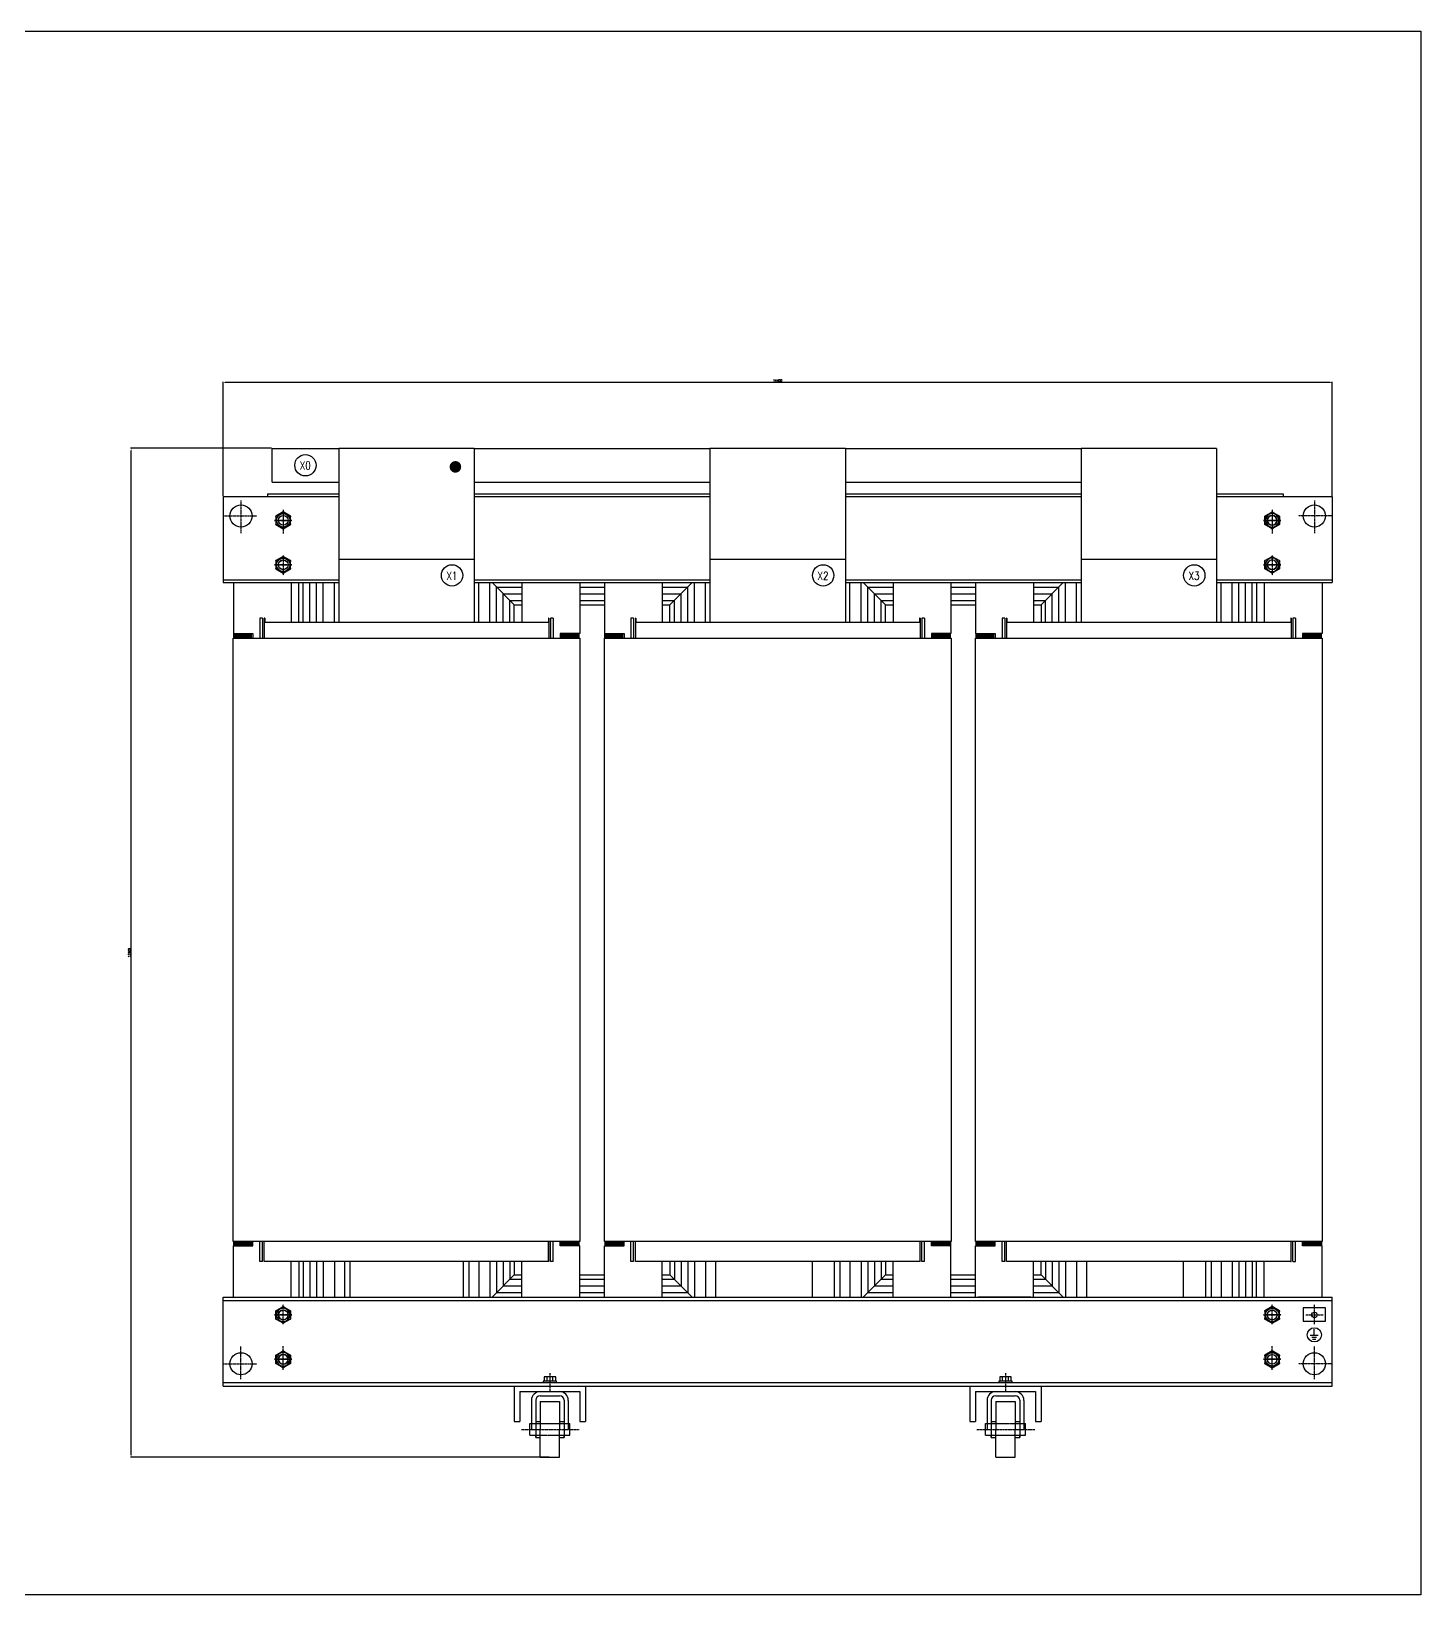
# Model space of a CAD drawing. Header units: millimetres. Extents: x 1341 to 37388, y -13954 to 1849.
# Drawn here: x 35584 to 37388, y -5621 to -3591 of the extents above; entities that cross this region are included whole.
import ezdxf

# ---------------------------------------------------------------- set-up
doc = ezdxf.new("R2010")
doc.units = ezdxf.units.MM
doc.linetypes.add('CENTER', pattern=[2, 1.25, -0.25, 0.25, -0.25])
doc.linetypes.add('DASHED', pattern=[0.2067, 0.1654, -0.0413])
for name, color, linetype in [('01', 1, 'Continuous'), ('02', 3, 'DASHED'), ('03', 4, 'Continuous'), ('04', 5, 'CENTER'), ('05', 6, 'Continuous'), ('PORCA', 133, 'Continuous')]:
    doc.layers.add(name, color=color, linetype=linetype)
doc.styles.add('ROMANS', font='romans.shx')
doc.styles.get("Standard").update_dxf_attribs({"font": 'arial.ttf'})
doc.dimstyles.new('ISO-25', dxfattribs={"dimtxt": 2.5, "dimasz": 2.5, "dimexe": 1.25, "dimexo": 0.625, "dimtad": 1, "dimtxsty": 'Standard', "dimcen": 2.5, "dimadec": 0, "dimazin": 0, "dimtfac": 1, "dimtmove": 0, "dimatfit": 3, "dimfxl": 1, "dimarcsym": 0})
pattern_1 = [(45, (37322.2602, -6552.5908), (-0.8838835, 0.8838835), [])]
pattern_2 = [(45, (37440.5035, -6552.5908), (-0.8838835, 0.8838835), [])]
pattern_3 = [(45, (37322.2602, -6776.1635), (-0.8838835, 0.8838835), [])]
pattern_4 = [(45, (37440.5035, -6776.1635), (-0.8838835, 0.8838835), [])]

# ---------------------------------------------------------------- blocks, each defined once
blk = doc.blocks.new('30000016-VF')
at = {"layer": 'PORCA'}
blk.add_lwpolyline([(-12, -6.9), (0, -13.9), (12, -6.9), (12, 6.9), (0, 13.9), (-12, 6.9)], close=True, dxfattribs=at)
blk.add_lwpolyline([(-12, 6.9, 0.129904), (0, 13.9, 0.129904), (12, 6.9, 0.129904), (12, -6.9, 0.129904), (0, -13.9, 0.129904), (-12, -6.9, 0.129904)], format="xyb", close=True, dxfattribs=at)
for radius in [11.1, 8]:
    blk.add_circle((0, 0), radius, dxfattribs=at)
blk = doc.blocks.new('*D76')
at = {"layer": '03', "color": 2, "lineweight": -2, "transparency": 16777216}
for p, q in [((35832.9, -4194), (35832.9, -4045.8)), ((35835.7, -4046.5), (37270.2, -4046.5)), ((37272.9, -4194), (37272.9, -4045.8))]:
    blk.add_line(p, q, dxfattribs=at)
at = {"layer": '03', "color": 2, "transparency": 16777216}
for points in [[(35835.7, -4046), (35835.7, -4047), (35832.9, -4046.5)], [(37270.2, -4046), (37270.2, -4047), (37272.9, -4046.5)]]:
    blk.add_solid(points, dxfattribs=at)
at = {"layer": 'Defpoints', "color": 0, "transparency": 16777216}
for p in [(37272.9, -4046.5), (35832.9, -4194.8), (37272.9, -4194.8)]:
    blk.add_point(p, dxfattribs=at)
at = {"layer": '03', "color": 3, "transparency": 16777216, "insert": (36552.9, -4044.1), "char_height": 2.75, "attachment_point": 5, "style": 'ROMANS'}
blk.add_mtext('14400', dxfattribs=at)
blk = doc.blocks.new('*D77')
at = {"layer": '03', "color": 2, "lineweight": -2, "transparency": 16777216}
for p, q in [((35895.7, -4132.2), (35712.7, -4132.2)), ((35713.5, -5439.5), (35713.5, -4135)), ((36256.4, -5442.2), (35712.7, -5442.2))]:
    blk.add_line(p, q, dxfattribs=at)
at = {"layer": '03', "color": 2, "transparency": 16777216}
for points in [[(35713, -4135), (35713.9, -4135), (35713.5, -4132.2)], [(35713, -5439.5), (35713.9, -5439.5), (35713.5, -5442.2)]]:
    blk.add_solid(points, dxfattribs=at)
at = {"layer": 'Defpoints', "color": 0, "transparency": 16777216}
for p in [(35713.5, -4132.2), (35896.4, -4132.2), (36257.1, -5442.2)]:
    blk.add_point(p, dxfattribs=at)
at = {"layer": '03', "color": 3, "transparency": 16777216, "insert": (35711.1, -4787.2), "char_height": 2.75, "attachment_point": 5, "rotation": 90, "style": 'ROMANS'}
blk.add_mtext('13100', dxfattribs=at)

msp = doc.modelspace()

# ---------------------------------------------------------------- hatches: boundary and pattern name
at = {"layer": '05'}
h = msp.add_hatch(dxfattribs=at)
h.set_pattern_fill('ANSI31', color=3, scale=10, style=0)
h.set_pattern_definition([(45, (37204.0168, -6552.5908), (-0.8838835, 0.8838835), [])])
h.paths.add_polyline_path([(35869.75, -4372.8), (35846.66, -4372.8), (35846.66, -4378.74), (35869.75, -4378.74)])
h = msp.add_hatch(dxfattribs=at)
h.set_pattern_fill('ANSI31', color=3, scale=10, style=0)
h.set_pattern_definition(pattern_1)
h.paths.add_polyline_path([(36295.38, -4372.8), (36272.29, -4372.8), (36272.29, -4378.74), (36295.38, -4378.74)])
h = msp.add_hatch(dxfattribs=at)
h.set_pattern_fill('ANSI31', color=3, scale=10, style=0)
h.set_pattern_definition(pattern_1)
h.paths.add_polyline_path([(36351.68, -4372.8), (36328.59, -4372.8), (36328.59, -4378.74), (36351.68, -4378.74)])
h = msp.add_hatch(dxfattribs=at)
h.set_pattern_fill('ANSI31', color=3, scale=10, style=0)
h.set_pattern_definition(pattern_2)
h.paths.add_polyline_path([(36777.3, -4372.8), (36754.21, -4372.8), (36754.21, -4378.74), (36777.3, -4378.74)])
h = msp.add_hatch(dxfattribs=at)
h.set_pattern_fill('ANSI31', color=3, scale=10, style=0)
h.set_pattern_definition(pattern_2)
h.paths.add_polyline_path([(36833.6, -4372.8), (36810.51, -4372.8), (36810.51, -4378.74), (36833.6, -4378.74)])
h = msp.add_hatch(dxfattribs=at)
h.set_pattern_fill('ANSI31', color=3, scale=10, style=0)
h.set_pattern_definition([(45, (37558.7468, -6552.5908), (-0.8838835, 0.8838835), [])])
h.paths.add_polyline_path([(37259.23, -4372.8), (37236.14, -4372.8), (37236.14, -4378.74), (37259.23, -4378.74)])
h = msp.add_hatch(dxfattribs=at)
h.set_pattern_fill('ANSI31', color=3, scale=10, style=0)
h.set_pattern_definition([(45, (37204.0168, -6776.1635), (-0.8838835, 0.8838835), [])])
h.paths.add_polyline_path([(35846.66, -5162.27), (35846.66, -5168.04), (35869.75, -5168.04), (35869.75, -5162.27)])
h = msp.add_hatch(dxfattribs=at)
h.set_pattern_fill('ANSI31', color=3, scale=10, style=0)
h.set_pattern_definition(pattern_3)
h.paths.add_polyline_path([(36272.29, -5162.27), (36272.29, -5168.04), (36295.38, -5168.04), (36295.38, -5162.27)])
h = msp.add_hatch(dxfattribs=at)
h.set_pattern_fill('ANSI31', color=3, scale=10, style=0)
h.set_pattern_definition(pattern_3)
h.paths.add_polyline_path([(36328.59, -5162.27), (36328.59, -5168.04), (36351.68, -5168.04), (36351.68, -5162.27)])
h = msp.add_hatch(dxfattribs=at)
h.set_pattern_fill('ANSI31', color=3, scale=10, style=0)
h.set_pattern_definition(pattern_4)
h.paths.add_polyline_path([(36777.3, -5168.04), (36777.3, -5162.27), (36754.21, -5162.27), (36754.21, -5168.04)])
h = msp.add_hatch(dxfattribs=at)
h.set_pattern_fill('ANSI31', color=3, scale=10, style=0)
h.set_pattern_definition(pattern_4)
h.paths.add_polyline_path([(36810.51, -5162.27), (36810.51, -5168.04), (36833.6, -5168.04), (36833.6, -5162.27)])
h = msp.add_hatch(dxfattribs=at)
h.set_pattern_fill('ANSI31', color=3, scale=10, style=0)
h.set_pattern_definition([(45, (37558.7468, -6776.1635), (-0.8838835, 0.8838835), [])])
h.paths.add_polyline_path([(37236.14, -5162.27), (37236.14, -5168.04), (37259.23, -5168.04), (37259.23, -5162.27)])

# ---------------------------------------------------------------- linework, layer by layer
at = {"layer": '01', "const_width": 7.5}
msp.add_lwpolyline([(36130.71, -4156.29, 1), (36138.21, -4156.29, 1)], format="xyb", close=True, dxfattribs=at)
at = {"layer": '02'}
for p, q in [((36233.21, -5398.66), (36281.07, -5398.66)), ((36824.82, -5398.66), (36872.68, -5398.66)), ((36238.7, -5413.67), (36275.59, -5413.67)), ((36830.31, -5413.67), (36867.19, -5413.67))]:
    msp.add_line(p, q, dxfattribs=at)
at = {"layer": '03'}
for p, q in [((35896.44, -4176.12), (35896.44, -4132.24)), ((35896.44, -4132.24), (35983.04, -4132.24)), ((36159.01, -4132.24), (35983.04, -4132.24)), ((35983.04, -4132.24), (35983.04, -4358.37)), ((36159.01, -4132.24), (36159.01, -4358.37)), ((36159.01, -4132.24), (36464.96, -4132.24)), ((36640.93, -4132.24), (36464.96, -4132.24)), ((36464.96, -4132.24), (36464.96, -4358.37)), ((36640.93, -4132.24), (36640.93, -4358.37)), ((36640.93, -4132.24), (36946.89, -4132.24)), ((37122.86, -4132.24), (36946.89, -4132.24)), ((36946.89, -4132.24), (36946.89, -4358.37)), ((37122.86, -4132.24), (37122.86, -4358.37)), ((35896.44, -4176.12), (35983.04, -4176.12)), ((36159.01, -4176.12), (36464.96, -4176.12)), ((36640.93, -4176.12), (36946.89, -4176.12)), ((35832.94, -4194.79), (35832.94, -4306.58)), ((35832.94, -4194.79), (35983.04, -4194.79)), ((35890.67, -4191.13), (35983.04, -4191.13)), ((35890.67, -4191.13), (35890.67, -4194.79)), ((36159.01, -4191.13), (36464.96, -4191.13)), ((36159.01, -4194.79), (36464.96, -4194.79)), ((36640.93, -4191.13), (36946.89, -4191.13)), ((36640.93, -4194.79), (36946.89, -4194.79)), ((37122.86, -4191.13), (37209.45, -4191.13)), ((37122.86, -4194.79), (37272.95, -4194.79)), ((37209.45, -4191.13), (37209.45, -4194.79)), ((37272.95, -4194.79), (37272.95, -4306.58)), ((36159.01, -4276.56), (35983.04, -4276.56)), ((36640.93, -4276.56), (36464.96, -4276.56)), ((37122.86, -4276.56), (36946.89, -4276.56)), ((35832.94, -4302.91), (35983.04, -4302.91)), ((36159.01, -4302.91), (36464.96, -4302.91)), ((36640.93, -4302.91), (36946.89, -4302.91)), ((37122.86, -4302.91), (37272.95, -4302.91)), ((35832.94, -4306.58), (35983.04, -4306.58)), ((35846.09, -4306.58), (35846.09, -4372.8)), ((35921.13, -4306.58), (35921.13, -4358.37)), ((35931.08, -4358.37), (35931.08, -4306.58)), ((35936.85, -4358.37), (35936.85, -4306.58)), ((35945.51, -4358.37), (35945.51, -4306.58)), ((35954.17, -4358.37), (35954.17, -4306.58)), ((35962.83, -4358.37), (35962.83, -4306.58)), ((35977.26, -4358.37), (35977.26, -4306.58)), ((36159.01, -4306.58), (36464.96, -4306.58)), ((36164.78, -4358.37), (36164.78, -4306.58)), ((36179.21, -4358.37), (36179.21, -4306.58)), ((36210.96, -4335.44), (36182.1, -4306.58)), ((36187.87, -4312.35), (36220.91, -4312.35)), ((36187.87, -4358.37), (36187.87, -4312.35)), ((36196.53, -4321.01), (36220.91, -4321.01)), ((36196.53, -4358.37), (36196.53, -4321.01)), ((36220.91, -4306.58), (36220.91, -4358.37)), ((36295.96, -4306.58), (36328.01, -4306.58)), ((36295.96, -4306.58), (36295.96, -4372.8)), ((36295.96, -4312.35), (36328.01, -4312.35)), ((36295.96, -4321.01), (36328.01, -4321.01)), ((36328.01, -4306.58), (36328.01, -4372.8)), ((36403.06, -4306.58), (36403.06, -4357.79)), ((36403.06, -4312.35), (36436.1, -4312.35)), ((36403.06, -4321.01), (36427.44, -4321.01)), ((36413.01, -4335.44), (36441.87, -4306.58)), ((36427.44, -4358.37), (36427.44, -4321.01)), ((36436.1, -4358.37), (36436.1, -4312.35)), ((36444.76, -4358.37), (36444.76, -4306.58)), ((36459.19, -4358.37), (36459.19, -4306.58)), ((36640.93, -4306.58), (36946.89, -4306.58)), ((36646.7, -4358.37), (36646.7, -4306.58)), ((36661.14, -4358.37), (36661.14, -4306.58)), ((36664.02, -4306.58), (36692.89, -4335.44)), ((36669.79, -4358.37), (36669.79, -4312.35)), ((36669.79, -4312.35), (36702.84, -4312.35)), ((36678.45, -4358.37), (36678.45, -4321.01)), ((36678.45, -4321.01), (36702.84, -4321.01)), ((36702.84, -4306.58), (36702.84, -4357.79)), ((36777.88, -4306.58), (36777.88, -4372.8)), ((36777.88, -4312.35), (36809.94, -4312.35)), ((36777.88, -4321.01), (36809.94, -4321.01)), ((36809.94, -4306.58), (36809.94, -4372.8)), ((36884.98, -4306.58), (36884.98, -4357.79)), ((36884.98, -4312.35), (36918.02, -4312.35)), ((36884.98, -4321.01), (36909.36, -4321.01)), ((36923.79, -4306.58), (36894.93, -4335.44)), ((36909.36, -4358.37), (36909.36, -4321.01)), ((36918.02, -4358.37), (36918.02, -4312.35)), ((36926.68, -4358.37), (36926.68, -4306.58)), ((36941.11, -4358.37), (36941.11, -4306.58)), ((37122.86, -4306.58), (37272.95, -4306.58)), ((37128.63, -4358.37), (37128.63, -4306.58)), ((37143.06, -4358.37), (37143.06, -4306.58)), ((37151.72, -4358.37), (37151.72, -4306.58)), ((37160.38, -4358.37), (37160.38, -4306.58)), ((37169.04, -4358.37), (37169.04, -4306.58)), ((37174.81, -4306.58), (37174.81, -4358.37)), ((37184.76, -4306.58), (37184.76, -4357.79)), ((37259.81, -4306.58), (37259.81, -4372.8)), ((36205.19, -4329.67), (36220.91, -4329.67)), ((36205.19, -4358.37), (36205.19, -4329.67)), ((36210.96, -4358.37), (36210.96, -4335.44)), ((36210.96, -4335.44), (36220.91, -4335.44)), ((36295.96, -4329.67), (36328.01, -4329.67)), ((36295.96, -4335.44), (36328.01, -4335.44)), ((36403.06, -4329.67), (36418.78, -4329.67)), ((36403.06, -4335.44), (36413.01, -4335.44)), ((36413.01, -4358.37), (36413.01, -4335.44)), ((36418.78, -4358.37), (36418.78, -4329.67)), ((36687.11, -4358.37), (36687.11, -4329.67)), ((36687.11, -4329.67), (36702.84, -4329.67)), ((36692.89, -4358.37), (36692.89, -4335.44)), ((36692.89, -4335.44), (36702.84, -4335.44)), ((36777.88, -4329.67), (36809.94, -4329.67)), ((36777.88, -4335.44), (36809.94, -4335.44)), ((36884.98, -4329.67), (36900.7, -4329.67)), ((36884.98, -4335.44), (36894.93, -4335.44)), ((36894.93, -4335.44), (36894.93, -4358.37)), ((36900.7, -4358.37), (36900.7, -4329.67)), ((35880.43, -4352.59), (35880.43, -4378.57)), ((35883.9, -4352.59), (35880.43, -4352.59)), ((35883.9, -4352.59), (35883.9, -4378.57)), ((35886.21, -4352.59), (35886.21, -4378.57)), ((35886.78, -4352.59), (35886.21, -4352.59)), ((36255.83, -4358.37), (35886.21, -4358.37)), ((35886.78, -4352.59), (35886.78, -4358.37)), ((36255.26, -4352.59), (36255.26, -4358.37)), ((36255.83, -4352.59), (36255.26, -4352.59)), ((36255.83, -4352.59), (36255.83, -4378.57)), ((36258.14, -4352.59), (36258.14, -4378.57)), ((36261.61, -4352.59), (36258.14, -4352.59)), ((36261.61, -4352.59), (36261.61, -4378.57)), ((36362.36, -4352.59), (36362.36, -4378.57)), ((36365.82, -4352.59), (36362.36, -4352.59)), ((36365.82, -4352.59), (36365.82, -4378.57)), ((36368.13, -4352.59), (36368.13, -4378.57)), ((36368.71, -4352.59), (36368.13, -4352.59)), ((36737.76, -4358.37), (36368.13, -4358.37)), ((36368.71, -4352.59), (36368.71, -4358.37)), ((36737.18, -4352.59), (36737.18, -4358.37)), ((36737.76, -4352.59), (36737.18, -4352.59)), ((36737.76, -4352.59), (36737.76, -4378.57)), ((36740.07, -4352.59), (36740.07, -4378.57)), ((36743.53, -4352.59), (36740.07, -4352.59)), ((36743.53, -4352.59), (36743.53, -4378.57)), ((36844.28, -4352.59), (36844.28, -4378.57)), ((36847.75, -4352.59), (36844.28, -4352.59)), ((36847.75, -4352.59), (36847.75, -4378.57)), ((36850.06, -4352.59), (36850.06, -4378.57)), ((36850.63, -4352.59), (36850.06, -4352.59)), ((37219.69, -4358.37), (36850.06, -4358.37)), ((36850.63, -4352.59), (36850.63, -4358.37)), ((37219.11, -4352.59), (37219.11, -4358.37)), ((37219.69, -4352.59), (37219.11, -4352.59)), ((37219.69, -4352.59), (37219.69, -4378.57)), ((37221.99, -4352.59), (37221.99, -4378.57)), ((37225.46, -4352.59), (37221.99, -4352.59)), ((37225.46, -4352.59), (37225.46, -4378.57)), ((35845.93, -4378.74), (36296.11, -4378.74)), ((35845.93, -5162.27), (35845.93, -4378.74)), ((35846.09, -4372.8), (35871.49, -4372.8)), ((35871.49, -4372.8), (35871.49, -4378.74)), ((36295.96, -4372.8), (36270.56, -4372.8)), ((36270.56, -4372.8), (36270.56, -4378.74)), ((36296.11, -4378.74), (36296.11, -5162.27)), ((36327.86, -5162.27), (36327.86, -4378.74)), ((36327.86, -4378.74), (36778.03, -4378.74)), ((36328.01, -4372.8), (36353.41, -4372.8)), ((36331.47, -4372.8), (36349.95, -4372.8)), ((36353.41, -4372.8), (36353.41, -4378.74)), ((36777.88, -4372.8), (36752.48, -4372.8)), ((36752.48, -4372.8), (36752.48, -4378.74)), ((36778.03, -4378.74), (36778.03, -5162.27)), ((36809.78, -4378.74), (37259.96, -4378.74)), ((36809.78, -5162.27), (36809.78, -4378.74)), ((36809.94, -4372.8), (36835.34, -4372.8)), ((36835.34, -4372.8), (36835.34, -4378.74)), ((37234.41, -4372.8), (37234.41, -4378.74)), ((37259.81, -4372.8), (37234.41, -4372.8)), ((37259.96, -4378.74), (37259.96, -5162.27)), ((36296.11, -5162.27), (35845.93, -5162.27)), ((35846.09, -5234.43), (35846.09, -5168.04)), ((35846.09, -5168.04), (35871.49, -5168.04)), ((35871.49, -5168.04), (35871.49, -5162.27)), ((35880.43, -5188.24), (35880.43, -5162.27)), ((35883.9, -5188.24), (35883.9, -5162.27)), ((35886.21, -5188.24), (35886.21, -5162.27)), ((36255.26, -5188.24), (36255.26, -5162.27)), ((36255.83, -5188.24), (36255.83, -5162.27)), ((36258.14, -5188.24), (36258.14, -5162.27)), ((36261.61, -5188.24), (36261.61, -5162.27)), ((36270.56, -5168.04), (36270.56, -5162.27)), ((36295.96, -5168.04), (36270.56, -5168.04)), ((36295.96, -5234.43), (36295.96, -5168.04)), ((36778.03, -5162.27), (36327.86, -5162.27)), ((36328.01, -5168.04), (36353.41, -5168.04)), ((36328.01, -5234.43), (36328.01, -5168.04)), ((36353.41, -5168.04), (36353.41, -5162.27)), ((36362.36, -5188.24), (36362.36, -5162.27)), ((36365.82, -5188.24), (36365.82, -5162.27)), ((36368.13, -5188.24), (36368.13, -5162.27)), ((36737.76, -5188.24), (36737.76, -5162.27)), ((36740.07, -5188.24), (36740.07, -5162.27)), ((36743.53, -5188.24), (36743.53, -5162.27)), ((36752.48, -5168.04), (36752.48, -5162.27)), ((36777.88, -5168.04), (36752.48, -5168.04)), ((36777.88, -5234.43), (36777.88, -5168.04)), ((37259.96, -5162.27), (36809.78, -5162.27)), ((36809.94, -5168.04), (36835.34, -5168.04)), ((36809.94, -5234.43), (36809.94, -5168.04)), ((36835.34, -5168.04), (36835.34, -5162.27)), ((36844.28, -5188.24), (36844.28, -5162.27)), ((36847.75, -5188.24), (36847.75, -5162.27)), ((36850.06, -5188.24), (36850.06, -5162.27)), ((37219.69, -5188.24), (37219.69, -5162.27)), ((37221.99, -5188.24), (37221.99, -5162.27)), ((37225.46, -5188.24), (37225.46, -5162.27)), ((37234.41, -5168.04), (37234.41, -5162.27)), ((37259.81, -5168.04), (37234.41, -5168.04)), ((37259.81, -5234.43), (37259.81, -5168.04)), ((35883.9, -5188.24), (35880.43, -5188.24)), ((36255.83, -5188.24), (35886.21, -5188.24)), ((35921.13, -5234.43), (35921.13, -5188.24)), ((35931.08, -5188.24), (35931.08, -5234.43)), ((35936.85, -5188.24), (35936.85, -5234.43)), ((35945.51, -5188.24), (35945.51, -5234.43)), ((35954.17, -5188.24), (35954.17, -5234.43)), ((35962.83, -5188.24), (35962.83, -5234.43)), ((35977.26, -5188.24), (35977.26, -5234.43)), ((35990.25, -5188.24), (35990.25, -5234.43)), ((35997.47, -5188.24), (35997.47, -5234.43)), ((36144.57, -5188.24), (36144.57, -5234.43)), ((36151.79, -5188.24), (36151.79, -5234.43)), ((36164.78, -5188.24), (36164.78, -5234.43)), ((36179.21, -5188.24), (36179.21, -5234.43)), ((36187.87, -5188.24), (36187.87, -5228.65)), ((36196.53, -5188.24), (36196.53, -5219.99)), ((36205.19, -5188.24), (36205.19, -5211.33)), ((36210.96, -5188.24), (36210.96, -5205.56)), ((36220.91, -5234.43), (36220.91, -5188.24)), ((36261.61, -5188.24), (36258.14, -5188.24)), ((36365.82, -5188.24), (36362.36, -5188.24)), ((36737.76, -5188.24), (36368.13, -5188.24)), ((36403.06, -5234.43), (36403.06, -5188.24)), ((36413.01, -5188.24), (36413.01, -5205.56)), ((36418.78, -5188.24), (36418.78, -5211.33)), ((36427.44, -5188.24), (36427.44, -5219.99)), ((36436.1, -5188.24), (36436.1, -5228.65)), ((36444.76, -5188.24), (36444.76, -5234.43)), ((36459.19, -5188.24), (36459.19, -5234.43)), ((36472.18, -5188.24), (36472.18, -5234.43)), ((36597.64, -5188.24), (36597.64, -5234.43)), ((36626.5, -5188.24), (36626.5, -5234.43)), ((36633.71, -5188.24), (36633.71, -5234.43)), ((36646.7, -5188.24), (36646.7, -5234.43)), ((36661.14, -5188.24), (36661.14, -5234.43)), ((36669.79, -5188.24), (36669.79, -5228.65)), ((36678.45, -5188.24), (36678.45, -5219.99)), ((36687.11, -5188.24), (36687.11, -5211.33)), ((36692.89, -5188.24), (36692.89, -5205.56)), ((36702.84, -5234.43), (36702.84, -5188.24)), ((36743.53, -5188.24), (36740.07, -5188.24)), ((36847.75, -5188.24), (36844.28, -5188.24)), ((37219.69, -5188.24), (36850.06, -5188.24)), ((36884.98, -5234.43), (36884.98, -5188.24)), ((36894.93, -5205.56), (36894.93, -5188.24)), ((36900.7, -5188.24), (36900.7, -5211.33)), ((36909.36, -5188.24), (36909.36, -5219.99)), ((36918.02, -5188.24), (36918.02, -5228.65)), ((36926.68, -5188.24), (36926.68, -5234.43)), ((36941.11, -5188.24), (36941.11, -5234.43)), ((36954.1, -5188.24), (36954.1, -5234.43)), ((37079.56, -5188.24), (37079.56, -5234.43)), ((37108.42, -5188.24), (37108.42, -5234.43)), ((37115.64, -5188.24), (37115.64, -5234.43)), ((37128.63, -5188.24), (37128.63, -5234.43)), ((37143.06, -5188.24), (37143.06, -5234.43)), ((37151.72, -5188.24), (37151.72, -5234.43)), ((37160.38, -5188.24), (37160.38, -5234.43)), ((37169.04, -5188.24), (37169.04, -5234.43)), ((37174.81, -5234.43), (37174.81, -5188.24)), ((37184.76, -5234.43), (37184.76, -5188.24)), ((37219.11, -5188.24), (37219.69, -5188.24)), ((37221.99, -5188.24), (37225.46, -5188.24)), ((36210.96, -5205.56), (36182.1, -5234.43)), ((36205.19, -5211.33), (36220.91, -5211.33)), ((36210.96, -5205.56), (36220.91, -5205.56)), ((36295.96, -5205.56), (36328.01, -5205.56)), ((36295.96, -5211.33), (36328.01, -5211.33)), ((36403.06, -5205.56), (36413.01, -5205.56)), ((36403.06, -5211.33), (36418.78, -5211.33)), ((36413.01, -5205.56), (36441.87, -5234.43)), ((36664.02, -5234.43), (36692.89, -5205.56)), ((36687.11, -5211.33), (36702.84, -5211.33)), ((36692.89, -5205.56), (36702.84, -5205.56)), ((36777.88, -5205.56), (36809.94, -5205.56)), ((36777.88, -5211.33), (36809.94, -5211.33)), ((36884.98, -5205.56), (36894.93, -5205.56)), ((36884.98, -5211.33), (36900.7, -5211.33)), ((36923.79, -5234.43), (36894.93, -5205.56)), ((35832.94, -5234.43), (37272.95, -5234.43)), ((35832.94, -5349.88), (35832.94, -5234.43)), ((36187.87, -5228.65), (36220.91, -5228.65)), ((36196.53, -5219.99), (36220.91, -5219.99)), ((36295.96, -5219.99), (36328.01, -5219.99)), ((36295.96, -5228.65), (36328.01, -5228.65)), ((36295.96, -5234.43), (36328.01, -5234.43)), ((36403.06, -5219.99), (36427.44, -5219.99)), ((36403.06, -5228.65), (36436.1, -5228.65)), ((36669.79, -5228.65), (36702.84, -5228.65)), ((36678.45, -5219.99), (36702.84, -5219.99)), ((36777.88, -5219.99), (36809.94, -5219.99)), ((36777.88, -5228.65), (36809.94, -5228.65)), ((36881.52, -5234.43), (36813.4, -5234.43)), ((36884.98, -5219.99), (36909.36, -5219.99)), ((36884.98, -5228.65), (36918.02, -5228.65)), ((37188.22, -5234.43), (37256.34, -5234.43)), ((37272.95, -5349.88), (37272.95, -5234.43)), ((35832.94, -5239.04), (37272.95, -5239.04)), ((37264.29, -5248.35), (37235.42, -5248.35)), ((37235.42, -5248.35), (37235.42, -5265.67)), ((37264.29, -5265.67), (37264.29, -5248.35)), ((37235.42, -5265.67), (37264.29, -5265.67)), ((37249.57, -5283.78), (37249.57, -5276.28)), ((37244.37, -5283.78), (37254.76, -5283.78)), ((37246.39, -5286.67), (37252.74, -5286.67)), ((37247.55, -5289.27), (37251.59, -5289.27)), ((36249.66, -5337.76), (36249.66, -5343.53)), ((36264.67, -5337.76), (36249.66, -5337.76)), ((36253.41, -5343.53), (36253.41, -5337.76)), ((36260.92, -5343.53), (36260.92, -5337.76)), ((36264.67, -5343.53), (36264.67, -5337.76)), ((36841.27, -5337.76), (36841.27, -5343.53)), ((36856.28, -5337.76), (36841.27, -5337.76)), ((36845.02, -5343.53), (36845.02, -5337.76)), ((36852.52, -5343.53), (36852.52, -5337.76)), ((36856.28, -5343.53), (36856.28, -5337.76)), ((35832.94, -5345.26), (37272.95, -5345.26)), ((35832.94, -5349.88), (37272.95, -5349.88)), ((36210.97, -5349.88), (36210.97, -5396.06)), ((36218.18, -5357.1), (36296.11, -5357.1)), ((36218.18, -5357.1), (36218.18, -5396.06)), ((36244.76, -5357.1), (36269.52, -5357.1)), ((36265.82, -5343.53), (36248.51, -5343.53)), ((36248.51, -5343.53), (36248.51, -5345.26)), ((36265.82, -5345.26), (36265.82, -5343.53)), ((36296.11, -5357.1), (36296.11, -5396.06)), ((36303.33, -5349.88), (36303.33, -5396.06)), ((36802.57, -5349.88), (36802.57, -5396.06)), ((36809.79, -5357.1), (36887.72, -5357.1)), ((36809.79, -5357.1), (36809.79, -5396.06)), ((36836.37, -5357.1), (36861.13, -5357.1)), ((36857.43, -5343.53), (36840.11, -5343.53)), ((36840.11, -5343.53), (36840.11, -5345.26)), ((36857.43, -5345.26), (36857.43, -5343.53)), ((36887.72, -5357.1), (36887.72, -5396.06)), ((36894.94, -5349.88), (36894.94, -5396.06)), ((36233.21, -5368.64), (36233.21, -5406.16)), ((36238.7, -5368.35), (36238.7, -5416.55)), ((36244.47, -5362.58), (36269.81, -5362.58)), ((36244.47, -5370.08), (36269.81, -5370.08)), ((36244.47, -5370.08), (36244.47, -5406.16)), ((36269.81, -5370.08), (36269.81, -5406.16)), ((36275.59, -5368.35), (36275.59, -5416.55)), ((36281.07, -5368.64), (36281.07, -5406.16)), ((36824.82, -5368.64), (36824.82, -5406.16)), ((36830.31, -5368.35), (36830.31, -5416.55)), ((36836.08, -5362.58), (36861.42, -5362.58)), ((36836.08, -5370.08), (36861.42, -5370.08)), ((36836.08, -5370.08), (36836.08, -5406.16)), ((36861.42, -5370.08), (36861.42, -5406.16)), ((36867.19, -5368.35), (36867.19, -5416.55)), ((36872.68, -5368.64), (36872.68, -5406.16)), ((36210.97, -5396.06), (36218.18, -5396.06)), ((36231.19, -5413.67), (36231.19, -5398.66)), ((36231.19, -5398.66), (36233.21, -5398.66)), ((36238.7, -5395.77), (36244.47, -5395.77)), ((36269.81, -5395.77), (36275.59, -5395.77)), ((36281.07, -5398.66), (36283.09, -5398.66)), ((36283.09, -5413.67), (36283.09, -5398.66)), ((36296.11, -5396.06), (36303.33, -5396.06)), ((36802.57, -5396.06), (36809.79, -5396.06)), ((36822.8, -5413.67), (36822.8, -5398.66)), ((36822.8, -5398.66), (36824.82, -5398.66)), ((36830.31, -5395.77), (36836.08, -5395.77)), ((36861.42, -5395.77), (36867.19, -5395.77)), ((36872.68, -5398.66), (36874.7, -5398.66)), ((36874.7, -5413.67), (36874.7, -5398.66)), ((36887.72, -5396.06), (36894.94, -5396.06)), ((36231.19, -5413.67), (36238.7, -5413.67)), ((36233.21, -5406.16), (36238.7, -5406.16)), ((36238.7, -5416.55), (36238.7, -5413.67)), ((36238.7, -5416.55), (36244.47, -5416.55)), ((36244.47, -5442.24), (36244.47, -5406.16)), ((36269.81, -5442.24), (36269.81, -5406.16)), ((36269.81, -5416.55), (36275.59, -5416.55)), ((36275.59, -5406.16), (36281.07, -5406.16)), ((36275.59, -5416.55), (36275.59, -5413.67)), ((36275.59, -5413.67), (36283.09, -5413.67)), ((36822.8, -5413.67), (36830.31, -5413.67)), ((36824.82, -5406.16), (36830.31, -5406.16)), ((36830.31, -5416.55), (36830.31, -5413.67)), ((36830.31, -5416.55), (36836.08, -5416.55)), ((36836.08, -5442.24), (36836.08, -5406.16)), ((36861.42, -5442.24), (36861.42, -5406.16)), ((36861.42, -5416.55), (36867.19, -5416.55)), ((36867.19, -5406.16), (36872.68, -5406.16)), ((36867.19, -5416.55), (36867.19, -5413.67)), ((36867.19, -5413.67), (36874.7, -5413.67)), ((36244.47, -5442.24), (36269.81, -5442.24)), ((36836.08, -5442.24), (36861.42, -5442.24))]:
    msp.add_line(p, q, dxfattribs=at)
msp.add_lwpolyline([(32658.18, -3590.61), (37387.96, -3590.61), (37387.96, -5620.94), (32658.18, -5620.94)], close=True, dxfattribs=at)
for centre, radius in [((35939.74, -4154.18), 13.85), ((35856.04, -4219.99), 14.43), ((35910.88, -4225.76), 6.35), ((37195.02, -4225.76), 6.35), ((37249.86, -4219.99), 14.43), ((35910.88, -4283.49), 6.35), ((35910.88, -4283.49), 6.35), ((36130.07, -4297.27), 13.85), ((36612, -4297.27), 13.85), ((37093.92, -4297.27), 13.85), ((37195.02, -4283.49), 6.35), ((37195.02, -4283.49), 6.35), ((35910.88, -5257.52), 6.35), ((35910.88, -5257.52), 6.35), ((37195.02, -5257.52), 6.35), ((37195.02, -5257.52), 6.35), ((37249.86, -5257.52), 3.46), ((37249.86, -5283.49), 9.24), ((35856.04, -5321.02), 14.43), ((35910.88, -5315.24), 6.35), ((37195.02, -5315.24), 6.35), ((37249.86, -5321.02), 14.43)]:
    msp.add_circle(centre, radius, dxfattribs=at)
for centre, radius, start, end in [((36224.37, -4357.79), 3.46, 180, 189.59407), ((36399.59, -4357.79), 3.46, 350.40593, 0), ((36706.3, -4357.79), 3.46, 180, 189.59407), ((36881.52, -4357.79), 3.46, 350.40593, 0), ((37188.22, -4357.79), 3.46, 180, 189.59407), ((36244.76, -5368.64), 11.55, 90, 180), ((36269.52, -5368.64), 11.55, 0, 90), ((36836.37, -5368.64), 11.55, 90, 180), ((36861.13, -5368.64), 11.55, 0, 90), ((36244.47, -5368.35), 5.77, 90, 180), ((36269.81, -5368.35), 5.77, 0, 90), ((36836.08, -5368.35), 5.77, 90, 180), ((36861.42, -5368.35), 5.77, 0, 90)]:
    msp.add_arc(centre, radius, start, end, dxfattribs=at)
at = {"layer": '04'}
for p, q in [((35856.04, -4200.07), (35856.04, -4242.5)), ((37249.86, -4200.07), (37249.86, -4242.5)), ((35832.94, -4219.99), (35876.53, -4219.99)), ((35910.88, -4212.2), (35910.88, -4242.79)), ((35910.88, -4213.64), (35910.88, -4239.33)), ((35910.88, -4213.64), (35910.88, -4239.33)), ((37195.02, -4212.2), (37195.02, -4242.79)), ((37195.02, -4213.64), (37195.02, -4239.33)), ((37195.02, -4213.64), (37195.02, -4239.33)), ((37272.95, -4219.99), (37229.36, -4219.99)), ((35922.13, -4225.76), (35899.62, -4225.76)), ((35899.62, -4225.76), (35922.13, -4225.76)), ((37206.27, -4225.76), (37183.76, -4225.76)), ((37183.76, -4225.76), (37206.27, -4225.76)), ((35922.13, -4283.49), (35899.62, -4283.49)), ((35899.62, -4283.49), (35922.13, -4283.49)), ((35910.88, -4271.37), (35910.88, -4297.05)), ((35910.88, -4271.37), (35910.88, -4297.05)), ((37206.27, -4283.49), (37183.76, -4283.49)), ((37183.76, -4283.49), (37206.27, -4283.49)), ((37195.02, -4271.37), (37195.02, -4297.05)), ((37195.02, -4271.37), (37195.02, -4297.05)), ((35899.62, -5257.52), (35922.13, -5257.52)), ((35922.13, -5257.52), (35899.62, -5257.52)), ((35910.88, -5269.64), (35910.88, -5243.95)), ((35910.88, -5269.64), (35910.88, -5243.95)), ((37183.76, -5257.52), (37206.27, -5257.52)), ((37206.27, -5257.52), (37183.76, -5257.52)), ((37195.02, -5269.64), (37195.02, -5243.95)), ((37195.02, -5269.64), (37195.02, -5243.95)), ((37238.6, -5257.52), (37261.11, -5257.52)), ((37249.86, -5269.64), (37249.86, -5243.95)), ((35856.04, -5340.93), (35856.04, -5298.5)), ((35910.88, -5328.81), (35910.88, -5298.21)), ((37195.02, -5328.81), (37195.02, -5298.21)), ((37249.86, -5340.93), (37249.86, -5298.5)), ((35899.62, -5315.24), (35922.13, -5315.24)), ((35922.13, -5315.24), (35899.62, -5315.24)), ((35910.88, -5327.37), (35910.88, -5301.68)), ((35910.88, -5327.37), (35910.88, -5301.68)), ((37183.76, -5315.24), (37206.27, -5315.24)), ((37206.27, -5315.24), (37183.76, -5315.24)), ((37195.02, -5327.37), (37195.02, -5301.68)), ((37195.02, -5327.37), (37195.02, -5301.68)), ((35832.94, -5321.02), (35876.53, -5321.02)), ((36257.16, -5333.06), (36257.16, -5355.99)), ((36848.77, -5333.06), (36848.77, -5355.99)), ((37272.95, -5321.02), (37229.36, -5321.02)), ((36220.15, -5406.16), (36295.24, -5406.16)), ((36811.76, -5406.16), (36886.84, -5406.16))]:
    msp.add_line(p, q, dxfattribs=at)
at = {"layer": '05', "color": 3}
for p, q in [((35846.66, -4378.74), (35846.66, -4372.8)), ((35869.75, -4378.74), (35869.75, -4372.8)), ((36272.29, -4378.74), (36272.29, -4372.8)), ((36295.38, -4378.74), (36295.38, -4372.8)), ((36328.59, -4378.74), (36328.59, -4372.8)), ((36351.68, -4378.74), (36351.68, -4372.8)), ((36777.3, -4372.8), (36754.21, -4372.8)), ((36754.21, -4378.74), (36754.21, -4372.8)), ((36777.3, -4378.74), (36777.3, -4372.8)), ((36810.51, -4378.74), (36810.51, -4372.8)), ((36833.6, -4378.74), (36833.6, -4372.8)), ((37236.14, -4378.74), (37236.14, -4372.8)), ((37259.23, -4378.74), (37259.23, -4372.8)), ((35846.66, -5168.04), (35846.66, -5162.27)), ((35869.75, -5168.04), (35869.75, -5162.27)), ((36272.29, -5168.04), (36272.29, -5162.27)), ((36295.38, -5168.04), (36295.38, -5162.27)), ((36328.59, -5162.27), (36328.59, -5168.04)), ((36351.68, -5168.04), (36351.68, -5162.27)), ((36754.21, -5168.04), (36754.21, -5162.27)), ((36777.3, -5162.27), (36777.3, -5168.04)), ((36810.51, -5168.04), (36810.51, -5162.27)), ((36833.6, -5168.04), (36833.6, -5162.27)), ((37236.14, -5168.04), (37236.14, -5162.27)), ((37259.23, -5162.27), (37259.23, -5168.04))]:
    msp.add_line(p, q, dxfattribs=at)

# ---------------------------------------------------------------- block references
at = {"layer": 'PORCA'}
for p, xscale, yscale, zscale in [((35910.88, -4225.76), 0.786239999999907, 0.786239999999907, 0.786239999999907), ((37195.02, -4225.76), -0.786239999999907, 0.7862399999999958, 0.7862400000000002), ((35910.88, -4283.49), 0.786239999999907, 0.786239999999907, 0.786239999999907), ((37195.02, -4283.49), -0.786239999999907, 0.7862399999999958, 0.7862400000000002)]:
    msp.add_blockref('30000016-VF', p, dxfattribs=dict(at, xscale=xscale, yscale=yscale, zscale=zscale))
at = {"layer": 'PORCA', "rotation": 180}
for p, xscale, yscale, zscale in [((35910.88, -5257.52), -0.786239999999907, 0.7862399999999958, 0.7862400000000002), ((37195.02, -5257.52), 0.786239999999907, 0.786239999999907, 0.786239999999907), ((35910.88, -5315.24), -0.786239999999907, 0.7862399999999958, 0.7862400000000002), ((37195.02, -5315.24), 0.786239999999907, 0.786239999999907, 0.786239999999907)]:
    msp.add_blockref('30000016-VF', p, dxfattribs=dict(at, xscale=xscale, yscale=yscale, zscale=zscale))

# ---------------------------------------------------------------- texts
at = {"layer": '03', "style": 'ROMANS', "width": 0.8}
for s, p in [('X0', (35932.38, -4159.81)), ('X1', (36122.71, -4302.9)), ('X2', (36604.64, -4302.9)), ('X3', (37086.56, -4302.9))]:
    msp.add_text(s, height=10.391, dxfattribs=at).set_placement(p)

# ---------------------------------------------------------------- dimensions: what is measured, and where the dimension line sits
at = {"layer": '03'}
dim = msp.add_linear_dim(base=(37272.95, -4046.5), p1=(35832.94, -4194.79), p2=(37272.95, -4194.79), dimstyle='ISO-25', override={"dimtxt": 2.75, "dimasz": 2.75, "dimexe": 0.75, "dimexo": 0.75, "dimgap": 1, "dimdec": 0, "dimlfac": 10, "dimtxsty": 'ROMANS', "dimclrd": 2, "dimclre": 2, "dimclrt": 3, "dimtdec": 0, "dimtix": 1, "dimtvp": 0.7}, dxfattribs=at)
dim.commit()
dim.dimension.update_dxf_attribs({"geometry": '*D76', "text_midpoint": (36552.95, -4044.13)})
dim = msp.add_linear_dim(base=(35713.48, -4132.24), p1=(36257.14, -5442.24), p2=(35896.44, -4132.24), angle=90, dimstyle='ISO-25', override={"dimtxt": 2.75, "dimasz": 2.75, "dimexe": 0.75, "dimexo": 0.75, "dimgap": 1, "dimdec": 0, "dimlfac": 10, "dimtxsty": 'ROMANS', "dimclrd": 2, "dimclre": 2, "dimclrt": 3, "dimtdec": 0, "dimtix": 1, "dimtvp": 0.7}, dxfattribs=at)
dim.commit()
dim.dimension.update_dxf_attribs({"geometry": '*D77', "text_midpoint": (35711.1, -4787.24)})

doc.saveas('drawing.dxf')
